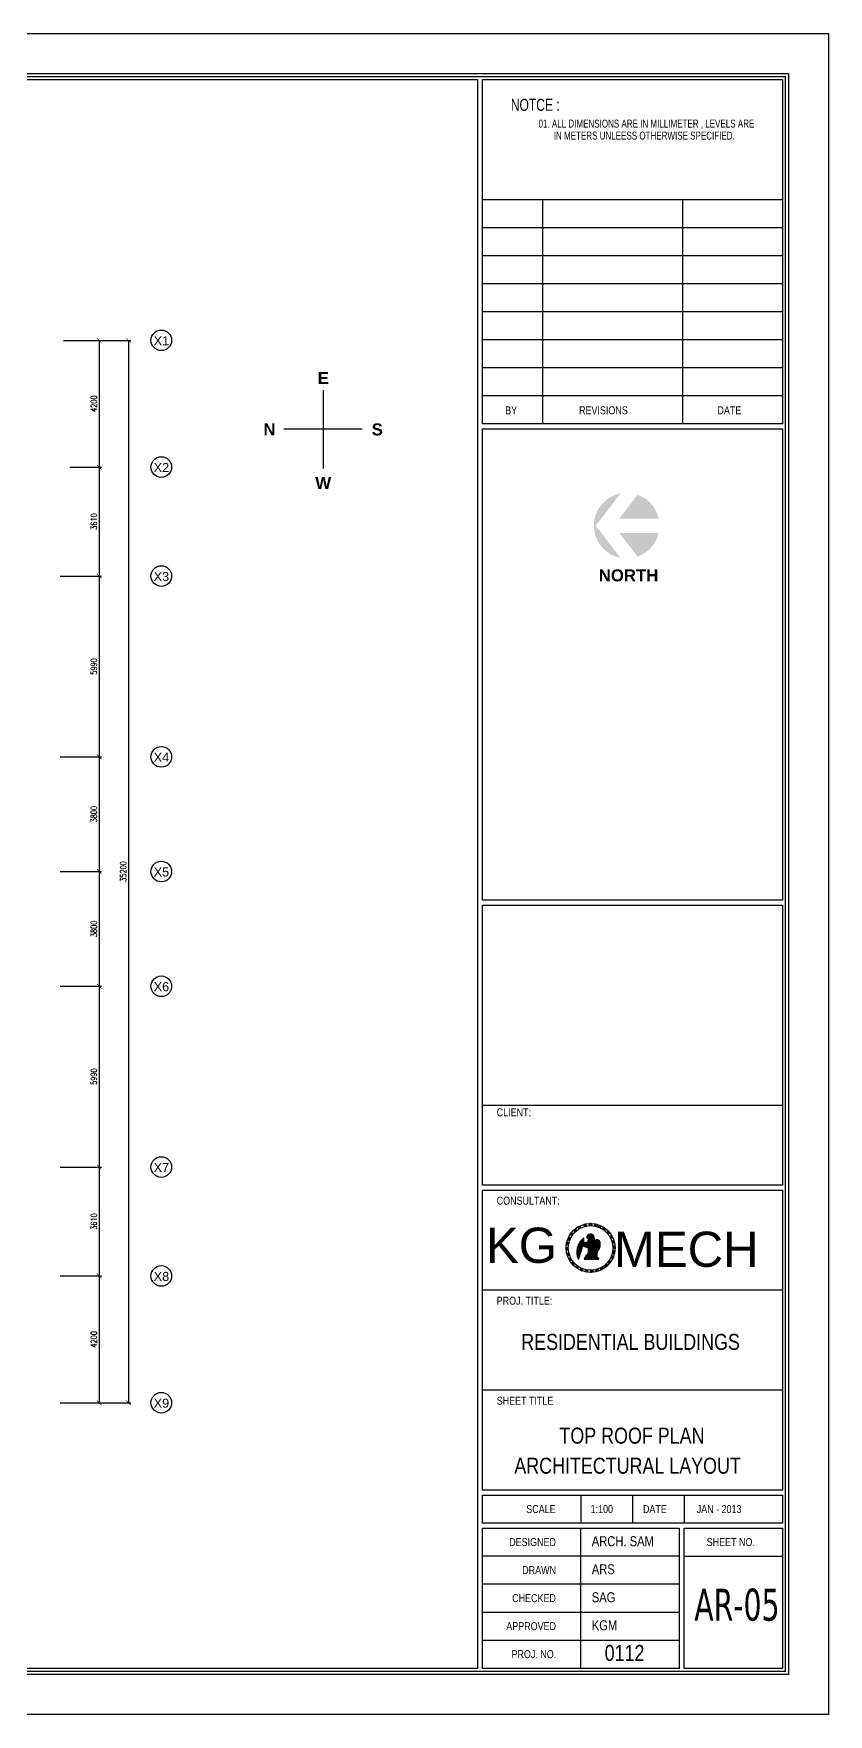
# Model space of a CAD drawing. Header units: millimetres. Extents: x -1288794 to 352264, y -1971533 to -1569871.
# Drawn here: x 187408 to 213753, y -1625558 to -1569871 of the extents above; entities that cross this region are included whole.
import ezdxf
from ezdxf.enums import TextEntityAlignment as Align

# ---------------------------------------------------------------- set-up
doc = ezdxf.new("R2010")
doc.units = ezdxf.units.MM
doc.header["$LTSCALE"] = 500
doc.header["$PDMODE"] = 34
for name, color, linetype in [('A-ANNO-DIMS', 1, 'Continuous'), ('A-ANNO-SYMB', 33, 'Continuous'), ('A-ANNO-TEXT', 8, 'Continuous'), ('LOGO LINE', 7, 'Continuous'), ('LOGO1LINE', 7, 'Continuous'), ('LOGOHATCH02', 8, 'Continuous'), ('TEXT', 4, 'Continuous'), ('TEXTO', 140, 'Continuous')]:
    doc.layers.add(name, color=color, linetype=linetype)
doc.styles.add('ISTILO', font='sanss___.ttf', dxfattribs={"width": 0.8, "height": 400})
doc.styles.add('MKL', font='swisse.ttf')
doc.styles.add('ROMANS', font='romans.shx', dxfattribs={"width": 0.8})
doc.styles.add('SANSSERIF', font='sas_____.pfb')
doc.styles.add('SANSSERIFBOLD', font='sasb____.pfb')
doc.styles.add('STYLUS BT', font='stylu.ttf', dxfattribs={"width": 0.5})
doc.styles.add('TAHOMA', font='tahoma.ttf', dxfattribs={"width": 0.7})
doc.dimstyles.new('100 of DIM2', dxfattribs={"dimscale": 0, "dimtxt": 200, "dimasz": 150, "dimexe": 75, "dimexo": 200, "dimgap": 75, "dimtad": 1, "dimdec": 0, "dimrnd": 5, "dimzin": 0, "dimdsep": 46, "dimtxsty": 'ROMANS', "dimblk": 'ARCHTICK', "dimcen": 100, "dimclrd": 94, "dimclre": 94, "dimclrt": 2, "dimadec": 0, "dimazin": 0, "dimtfac": 1, "dimtdec": 0, "dimtofl": 0, "dimtmove": 2, "dimatfit": 3, "dimldrblk": 'OPEN90', "dimfxl": 75, "dimtolj": 1, "dimtzin": 0, "dimarcsym": 0})

# ---------------------------------------------------------------- blocks, each defined once
blk = doc.blocks.new('_ArchTick')
at = {"color": 0, "linetype": 'ByBlock', "const_width": 0.15}
blk.add_lwpolyline([(-0.5, -0.5), (0.5, 0.5)], dxfattribs=at)
blk = doc.blocks.new('*D108')
at = {"layer": 'A-ANNO-DIMS', "color": 94, "lineweight": -2, "ltscale": 3, "transparency": 16777216}
for p, q in [((188399, -1580033), (190629, -1580033)), ((190554, -1580033), (190554, -1615233)), ((188399, -1615233), (190629, -1615233))]:
    blk.add_line(p, q, dxfattribs=at)
at = {"layer": 'Defpoints', "color": 0, "ltscale": 3, "transparency": 16777216}
for p in [(188199, -1580033), (188199, -1615233), (190554, -1615233)]:
    blk.add_point(p, dxfattribs=at)
at = {"layer": 'A-ANNO-DIMS', "color": 94, "lineweight": -2, "ltscale": 3, "transparency": 16777216, "xscale": 150, "yscale": 150, "zscale": 150}
for p, rotation in [((190554, -1580033), 90), ((190554, -1615233), 270)]:
    blk.add_blockref('_ArchTick', p, dxfattribs=dict(at, rotation=rotation))
at = {"layer": 'A-ANNO-DIMS', "color": 2, "ltscale": 3, "transparency": 16777216, "insert": (190379, -1597633), "char_height": 200, "attachment_point": 5, "rotation": 90, "style": 'ROMANS'}
blk.add_mtext('\\A1;35200', dxfattribs=at)
blk = doc.blocks.new('_Open90')
at = {"color": 0, "linetype": 'ByBlock', "lineweight": -2}
for p, q in [((0, 0), (-1, 0)), ((-0.5, 0.5), (0, 0)), ((0, 0), (-0.5, -0.5))]:
    blk.add_line(p, q, dxfattribs=at)
blk = doc.blocks.new('*D109')
at = {"layer": 'A-ANNO-DIMS', "color": 94, "lineweight": -2, "ltscale": 3, "transparency": 16777216}
for p, q in [((188604, -1580033), (189657, -1580033)), ((189582, -1580033), (189582, -1584233)), ((188604, -1584233), (189657, -1584233))]:
    blk.add_line(p, q, dxfattribs=at)
at = {"layer": 'Defpoints', "color": 0, "ltscale": 3, "transparency": 16777216}
for p in [(188404, -1580033), (188404, -1584233), (189582, -1584233)]:
    blk.add_point(p, dxfattribs=at)
at = {"layer": 'A-ANNO-DIMS', "color": 94, "lineweight": -2, "ltscale": 3, "transparency": 16777216, "xscale": 150, "yscale": 150, "zscale": 150}
for p, rotation in [((189582, -1580033), 90), ((189582, -1584233), 270)]:
    blk.add_blockref('_ArchTick', p, dxfattribs=dict(at, rotation=rotation))
at = {"layer": 'A-ANNO-DIMS', "color": 2, "ltscale": 3, "transparency": 16777216, "insert": (189407, -1582133), "char_height": 200, "attachment_point": 5, "rotation": 90, "style": 'ROMANS'}
blk.add_mtext('\\A1;4200', dxfattribs=at)
blk = doc.blocks.new('*D110')
at = {"layer": 'A-ANNO-DIMS', "color": 94, "lineweight": -2, "ltscale": 3, "transparency": 16777216}
for p, q in [((188604, -1584233), (189657, -1584233)), ((189582, -1584233), (189582, -1587843)), ((188290, -1587843), (189657, -1587843))]:
    blk.add_line(p, q, dxfattribs=at)
at = {"layer": 'Defpoints', "color": 0, "ltscale": 3, "transparency": 16777216}
for p in [(188404, -1584233), (188090, -1587843), (189582, -1587843)]:
    blk.add_point(p, dxfattribs=at)
at = {"layer": 'A-ANNO-DIMS', "color": 94, "lineweight": -2, "ltscale": 3, "transparency": 16777216, "xscale": 150, "yscale": 150, "zscale": 150}
for p, rotation in [((189582, -1584233), 90), ((189582, -1587843), 270)]:
    blk.add_blockref('_ArchTick', p, dxfattribs=dict(at, rotation=rotation))
at = {"layer": 'A-ANNO-DIMS', "color": 2, "ltscale": 3, "transparency": 16777216, "insert": (189407, -1586038), "char_height": 200, "attachment_point": 5, "rotation": 90, "style": 'ROMANS'}
blk.add_mtext('\\A1;3610', dxfattribs=at)
blk = doc.blocks.new('*D111')
at = {"layer": 'A-ANNO-DIMS', "color": 94, "lineweight": -2, "ltscale": 3, "transparency": 16777216}
for p, q in [((188290, -1587843), (189657, -1587843)), ((189582, -1587843), (189582, -1593833)), ((188290, -1593833), (189657, -1593833))]:
    blk.add_line(p, q, dxfattribs=at)
at = {"layer": 'Defpoints', "color": 0, "ltscale": 3, "transparency": 16777216}
for p in [(188090, -1587843), (188090, -1593833), (189582, -1593833)]:
    blk.add_point(p, dxfattribs=at)
at = {"layer": 'A-ANNO-DIMS', "color": 94, "lineweight": -2, "ltscale": 3, "transparency": 16777216, "xscale": 150, "yscale": 150, "zscale": 150}
for p, rotation in [((189582, -1587843), 90), ((189582, -1593833), 270)]:
    blk.add_blockref('_ArchTick', p, dxfattribs=dict(at, rotation=rotation))
at = {"layer": 'A-ANNO-DIMS', "color": 2, "ltscale": 3, "transparency": 16777216, "insert": (189407, -1590838), "char_height": 200, "attachment_point": 5, "rotation": 90, "style": 'ROMANS'}
blk.add_mtext('\\A1;5990', dxfattribs=at)
blk = doc.blocks.new('*D112')
at = {"layer": 'A-ANNO-DIMS', "color": 94, "lineweight": -2, "ltscale": 3, "transparency": 16777216}
for p, q in [((188290, -1593833), (189657, -1593833)), ((189582, -1593833), (189582, -1597633)), ((188290, -1597633), (189657, -1597633))]:
    blk.add_line(p, q, dxfattribs=at)
at = {"layer": 'Defpoints', "color": 0, "ltscale": 3, "transparency": 16777216}
for p in [(188090, -1593833), (188090, -1597633), (189582, -1597633)]:
    blk.add_point(p, dxfattribs=at)
at = {"layer": 'A-ANNO-DIMS', "color": 94, "lineweight": -2, "ltscale": 3, "transparency": 16777216, "xscale": 150, "yscale": 150, "zscale": 150}
for p, rotation in [((189582, -1593833), 90), ((189582, -1597633), 270)]:
    blk.add_blockref('_ArchTick', p, dxfattribs=dict(at, rotation=rotation))
at = {"layer": 'A-ANNO-DIMS', "color": 2, "ltscale": 3, "transparency": 16777216, "insert": (189407, -1595733), "char_height": 200, "attachment_point": 5, "rotation": 90, "style": 'ROMANS'}
blk.add_mtext('\\A1;3800', dxfattribs=at)
blk = doc.blocks.new('*D113')
at = {"layer": 'A-ANNO-DIMS', "color": 94, "lineweight": -2, "ltscale": 3, "transparency": 16777216}
for p, q in [((188290, -1597633), (189657, -1597633)), ((189582, -1597633), (189582, -1601433)), ((188290, -1601433), (189657, -1601433))]:
    blk.add_line(p, q, dxfattribs=at)
at = {"layer": 'Defpoints', "color": 0, "ltscale": 3, "transparency": 16777216}
for p in [(188090, -1597633), (188090, -1601433), (189582, -1601433)]:
    blk.add_point(p, dxfattribs=at)
at = {"layer": 'A-ANNO-DIMS', "color": 94, "lineweight": -2, "ltscale": 3, "transparency": 16777216, "xscale": 150, "yscale": 150, "zscale": 150}
for p, rotation in [((189582, -1597633), 90), ((189582, -1601433), 270)]:
    blk.add_blockref('_ArchTick', p, dxfattribs=dict(at, rotation=rotation))
at = {"layer": 'A-ANNO-DIMS', "color": 2, "ltscale": 3, "transparency": 16777216, "insert": (189407, -1599533), "char_height": 200, "attachment_point": 5, "rotation": 90, "style": 'ROMANS'}
blk.add_mtext('\\A1;3800', dxfattribs=at)
blk = doc.blocks.new('*D114')
at = {"layer": 'A-ANNO-DIMS', "color": 94, "lineweight": -2, "ltscale": 3, "transparency": 16777216}
for p, q in [((188290, -1601433), (189657, -1601433)), ((189582, -1601433), (189582, -1607423)), ((188290, -1607423), (189657, -1607423))]:
    blk.add_line(p, q, dxfattribs=at)
at = {"layer": 'Defpoints', "color": 0, "ltscale": 3, "transparency": 16777216}
for p in [(188090, -1601433), (188090, -1607423), (189582, -1607423)]:
    blk.add_point(p, dxfattribs=at)
at = {"layer": 'A-ANNO-DIMS', "color": 94, "lineweight": -2, "ltscale": 3, "transparency": 16777216, "xscale": 150, "yscale": 150, "zscale": 150}
for p, rotation in [((189582, -1601433), 90), ((189582, -1607423), 270)]:
    blk.add_blockref('_ArchTick', p, dxfattribs=dict(at, rotation=rotation))
at = {"layer": 'A-ANNO-DIMS', "color": 2, "ltscale": 3, "transparency": 16777216, "insert": (189407, -1604428), "char_height": 200, "attachment_point": 5, "rotation": 90, "style": 'ROMANS'}
blk.add_mtext('\\A1;5990', dxfattribs=at)
blk = doc.blocks.new('*D115')
at = {"layer": 'A-ANNO-DIMS', "color": 94, "lineweight": -2, "ltscale": 3, "transparency": 16777216}
for p, q in [((188290, -1607423), (189657, -1607423)), ((189582, -1607423), (189582, -1611033)), ((188290, -1611033), (189657, -1611033))]:
    blk.add_line(p, q, dxfattribs=at)
at = {"layer": 'Defpoints', "color": 0, "ltscale": 3, "transparency": 16777216}
for p in [(188090, -1607423), (188090, -1611033), (189582, -1611033)]:
    blk.add_point(p, dxfattribs=at)
at = {"layer": 'A-ANNO-DIMS', "color": 94, "lineweight": -2, "ltscale": 3, "transparency": 16777216, "xscale": 150, "yscale": 150, "zscale": 150}
for p, rotation in [((189582, -1607423), 90), ((189582, -1611033), 270)]:
    blk.add_blockref('_ArchTick', p, dxfattribs=dict(at, rotation=rotation))
at = {"layer": 'A-ANNO-DIMS', "color": 2, "ltscale": 3, "transparency": 16777216, "insert": (189407, -1609228), "char_height": 200, "attachment_point": 5, "rotation": 90, "style": 'ROMANS'}
blk.add_mtext('\\A1;3610', dxfattribs=at)
blk = doc.blocks.new('*D116')
at = {"layer": 'A-ANNO-DIMS', "color": 94, "lineweight": -2, "ltscale": 3, "transparency": 16777216}
for p, q in [((188290, -1611033), (189657, -1611033)), ((189582, -1611033), (189582, -1615233)), ((188290, -1615233), (189657, -1615233))]:
    blk.add_line(p, q, dxfattribs=at)
at = {"layer": 'Defpoints', "color": 0, "ltscale": 3, "transparency": 16777216}
for p in [(188090, -1611033), (188090, -1615233), (189582, -1615233)]:
    blk.add_point(p, dxfattribs=at)
at = {"layer": 'A-ANNO-DIMS', "color": 94, "lineweight": -2, "ltscale": 3, "transparency": 16777216, "xscale": 150, "yscale": 150, "zscale": 150}
for p, rotation in [((189582, -1611033), 90), ((189582, -1615233), 270)]:
    blk.add_blockref('_ArchTick', p, dxfattribs=dict(at, rotation=rotation))
at = {"layer": 'A-ANNO-DIMS', "color": 2, "ltscale": 3, "transparency": 16777216, "insert": (189407, -1613133), "char_height": 200, "attachment_point": 5, "rotation": 90, "style": 'ROMANS'}
blk.add_mtext('\\A1;4200', dxfattribs=at)

msp = doc.modelspace()

# ---------------------------------------------------------------- hatches: boundary and pattern name
h = msp.add_hatch()
h.set_pattern_fill('ANSI36', color=6, scale=36.666455, angle=167.14286, style=0)
h.set_pattern_definition([(212.14286, (207303.0228, -1607556.7464), (-4.352928, -8.148113), [11.458267, -2.291653, 0, -2.291653])])
h.paths.add_polyline_path([(205646.8, -1609323.8, -0.0225273), (205718.7, -1609310.8), (205735.1, -1609382.6, 0.0247745), (205663.1, -1609395.3)])
h = msp.add_hatch()
h.set_pattern_fill('ANSI36', color=6, scale=36.666455, angle=180, style=0)
h.set_pattern_definition([(225, (206704.4925, -1607281.373), (-2.4306655, -8.91244), [11.458267, -2.291653, 0, -2.291653])])
h.paths.add_polyline_path([(205834.9, -1609292.4, -0.0225273), (205907.9, -1609295.7), (205907.9, -1609369.3, 0.0247745), (205834.9, -1609365.7)])
h = msp.add_hatch()
h.set_pattern_fill('ANSI36', color=6, scale=36.666455, angle=-167.14286, style=0)
h.set_pattern_definition([(237.85714, (206061.5326, -1607151.5703), (-0.386519, -9.229861), [11.458267, -2.291653, 0, -2.291653])])
h.paths.add_polyline_path([(206022.2, -1609305.6, -0.0225273), (206092.6, -1609325.1), (206076.2, -1609396.9, 0.0247745), (206005.9, -1609377.1)])
h = msp.add_hatch()
h.set_pattern_fill('ANSI36', color=6, scale=36.666455, angle=-25.71429, style=0)
h.set_pattern_definition([(19.28571, (203862.104, -1612268.7086), (6.056917, 6.975205), [11.458267, -2.291653, 0, -2.291653])])
h.paths.add_polyline_path([(206221.9, -1609372.7, 0.0225273), (206154.8, -1609344), (206122.8, -1609410.4, -0.0247745), (206190.1, -1609438.8)])
h = msp.add_hatch()
h.set_pattern_fill('ANSI36', color=6, scale=36.666455, angle=77.14286, style=0)
h.set_pattern_definition([(122.14286, (208427.821, -1611579.1843), (-8.148113, 4.352928), [11.458267, -2.291653, 0, -2.291653])])
h.paths.add_polyline_path([(205079.3, -1609922.9, 0.0225273), (205066.3, -1609994.8), (205138.1, -1610011.2, -0.0247745), (205150.8, -1609939.3)])
h = msp.add_hatch()
h.set_pattern_fill('ANSI36', color=6, scale=36.666455, angle=64.28571, style=0)
h.set_pattern_definition([(109.28571, (208035.3047, -1612111.3474), (-6.975205, 6.056917), [11.458267, -2.291653, 0, -2.291653])])
h.paths.add_polyline_path([(205139.3, -1609751.5, 0.0225273), (205110.6, -1609818.7), (205176.9, -1609850.7, -0.0247745), (205205.3, -1609783.3)])
h = msp.add_hatch()
h.set_pattern_fill('ANSI36', color=6, scale=36.666455, angle=51.42857, style=0)
h.set_pattern_definition([(96.42857, (207534.2124, -1612542.825), (-5.452531, 7.4571865), [11.458267, -2.291653, 0, -2.291653])])
h.paths.add_polyline_path([(205235.9, -1609597.7, 0.0225273), (205193, -1609656.8), (205250.6, -1609702.8, -0.0247745), (205293.2, -1609643.5)])
h = msp.add_hatch()
h.set_pattern_fill('ANSI36', color=6, scale=36.666455, angle=38.57143, style=0)
h.set_pattern_definition([(83.57143, (206949.6707, -1612851.981), (-3.656445, 8.4835216), [11.458267, -2.291653, 0, -2.291653])])
h.paths.add_polyline_path([(205364.3, -1609469.3, 0.0225273), (205309.3, -1609517.4), (205355.3, -1609575, -0.0247745), (205410.1, -1609526.6)])
h = msp.add_hatch()
h.set_pattern_fill('ANSI31', color=6, scale=36.45, style=0)
h.set_pattern_definition([(45, (205286.475, -1612372.7675), (-3.221755, 3.221755), [])])
h.paths.add_polyline_path([(205793.2, -1610277, 0.1070133), (205658.4, -1610477.1), (206140, -1610477.1, 0.3835303), (206147, -1610470.8, 0.674478), (206090.2, -1610440.5), (206074.7, -1610396.6, -0.1268388), (206100.4, -1610211.5, 0.2280769), (206187.1, -1609930.5, 0.6975506), (206007.1, -1609870.1, 0.0308659), (205987.2, -1609736.4, 0.880226), (205741.1, -1609767.6), (205763.1, -1609767, -1.0270626), (205650.3, -1609900.3), (205650.3, -1609811.2, 0.3506469), (205631.9, -1609788.2, 0.2389572), (205623.7, -1609790.3, 0.3170491), (205457.4, -1610469, 0.7037758), (205466.2, -1610468.7), (205614.2, -1610014.5, 0.26839), (205782.3, -1610081.5, -0.1721045)])
h = msp.add_hatch()
h.set_pattern_fill('ANSI36', color=6, scale=36.666455, angle=25.71429, style=0)
h.set_pattern_definition([(70.71429, (206310.991, -1613023.313), (-1.677009, 9.0844575), [11.458267, -2.291653, 0, -2.291653])])
h.paths.add_polyline_path([(205518.1, -1609372.7, 0.0225273), (205453.8, -1609407.3), (205485.8, -1609473.7, -0.0247745), (205549.9, -1609438.8)])
h = msp.add_hatch()
h.set_pattern_fill('ANSI36', color=6, scale=36.666455, angle=-38.57143, style=0)
h.set_pattern_definition([(6.42857, (203430.626, -1611767.6162), (7.4571865, 5.452531), [11.458267, -2.291653, 0, -2.291653])])
h.paths.add_polyline_path([(206375.7, -1609469.3, 0.0225273), (206316.6, -1609426.4), (206270.7, -1609484, -0.0247745), (206330, -1609526.6)])
h = msp.add_hatch()
h.set_pattern_fill('ANSI36', color=6, scale=36.666455, angle=-51.42857, style=0)
h.set_pattern_definition([(353.57143, (203121.47, -1611183.0745), (8.4835216, 3.656445), [11.458267, -2.291653, 0, -2.291653])])
h.paths.add_polyline_path([(206504.1, -1609597.7, 0.0225273), (206456.1, -1609542.7), (206398.5, -1609588.7, -0.0247745), (206446.8, -1609643.5)])
h = msp.add_hatch()
h.set_pattern_fill('ANSI36', color=6, scale=36.666455, angle=-64.28571, style=0)
h.set_pattern_definition([(340.71429, (202950.138, -1610544.395), (9.0844575, 1.677009), [11.458267, -2.291653, 0, -2.291653])])
h.paths.add_polyline_path([(206600.8, -1609751.5, 0.0225273), (206566.1, -1609687.2), (206499.8, -1609719.2, -0.0247745), (206534.7, -1609783.3)])
h = msp.add_hatch()
h.set_pattern_fill('ANSI36', color=6, scale=36.666455, angle=-77.14286, style=0)
h.set_pattern_definition([(327.85714, (202925.221, -1609883.603), (9.229861, -0.386519), [11.458267, -2.291653, 0, -2.291653])])
h.paths.add_polyline_path([(206660.8, -1609922.9, 0.0225273), (206641.3, -1609852.5), (206569.5, -1609868.9, -0.0247745), (206589.3, -1609939.3)])
h = msp.add_hatch()
h.set_pattern_fill('ANSI36', color=6, scale=36.666455, angle=90, style=0)
h.set_pattern_definition([(135, (208692.0783, -1610973.0206), (-8.9124403, 2.4306655), [11.458267, -2.291653, 0, -2.291653])])
h.paths.add_polyline_path([(205059, -1610103.4, 0.0225273), (205062.2, -1610176.4), (205135.9, -1610176.4, -0.0247745), (205132.3, -1610103.4)])
h = msp.add_hatch()
h.set_pattern_fill('ANSI36', color=6, scale=36.666455, angle=102.85714, style=0)
h.set_pattern_definition([(147.85714, (208814.826, -1610323.252), (-9.229861, 0.386519), [11.458267, -2.291653, 0, -2.291653])])
h.paths.add_polyline_path([(205079.3, -1610283.9, 0.0225273), (205098.7, -1610354.3), (205170.6, -1610337.9, -0.0247745), (205150.8, -1610267.6)])
h = msp.add_hatch()
h.set_pattern_fill('ANSI36', color=6, scale=36.666455, angle=115.71429, style=0)
h.set_pattern_definition([(160.71429, (208789.9093, -1609662.46), (-9.0844575, -1.677009), [11.458267, -2.291653, 0, -2.291653])])
h.paths.add_polyline_path([(205139.3, -1610455.3, 0.0225273), (205173.9, -1610519.7), (205240.3, -1610487.7, -0.0247745), (205205.3, -1610423.5)])
h = msp.add_hatch()
h.set_pattern_fill('ANSI36', color=6, scale=36.666455, angle=-115.71429, style=0)
h.set_pattern_definition([(289.28571, (203704.7426, -1608095.5076), (6.975205, -6.056917), [11.458267, -2.291653, 0, -2.291653])])
h.paths.add_polyline_path([(206600.8, -1610455.3, 0.0225273), (206629.5, -1610388.2), (206563.1, -1610356.2, -0.0247745), (206534.7, -1610423.5)])
h = msp.add_hatch()
h.set_pattern_fill('ANSI36', color=6, scale=36.666455, angle=-102.85714, style=0)
h.set_pattern_definition([(302.14286, (203312.2265, -1608627.6707), (8.148113, -4.352928), [11.458267, -2.291653, 0, -2.291653])])
h.paths.add_polyline_path([(206660.8, -1610283.9, 0.0225273), (206673.8, -1610212), (206602, -1610195.6, -0.0247745), (206589.3, -1610267.6)])
h = msp.add_hatch()
h.set_pattern_fill('ANSI36', color=6, scale=36.666455, angle=-90, style=0)
h.set_pattern_definition([(315, (203047.969, -1609233.8344), (8.9124403, -2.4306655), [11.458267, -2.291653, 0, -2.291653])])
h.paths.add_polyline_path([(206681.1, -1610103.4, 0.0225273), (206677.8, -1610030.5), (206604.1, -1610030.5, -0.0247745), (206607.8, -1610103.4)])
h = msp.add_hatch()
h.set_pattern_fill('ANSI36', color=6, scale=36.666455, angle=128.57143, style=0)
h.set_pattern_definition([(173.57143, (208618.5772, -1609023.7805), (-8.4835216, -3.656445), [11.458267, -2.291653, 0, -2.291653])])
h.paths.add_polyline_path([(205235.9, -1610609.1, 0.0225273), (205284, -1610664.1), (205341.6, -1610618.2, -0.0247745), (205293.2, -1610563.4)])
h = msp.add_hatch()
h.set_pattern_fill('ANSI36', color=6, scale=36.666455, angle=141.42857, style=0)
h.set_pattern_definition([(186.42857, (208309.421, -1608439.239), (-7.4571865, -5.452531), [11.458267, -2.291653, 0, -2.291653])])
h.paths.add_polyline_path([(205364.3, -1610737.5, 0.0225273), (205423.4, -1610780.5), (205469.4, -1610722.9, -0.0247745), (205410.1, -1610680.2)])
h = msp.add_hatch()
h.set_pattern_fill('ANSI36', color=6, scale=36.666455, angle=154.28571, style=0)
h.set_pattern_definition([(199.28571, (207877.9436, -1607938.1465), (-6.056917, -6.975205), [11.458267, -2.291653, 0, -2.291653])])
h.paths.add_polyline_path([(205518.1, -1610834.2, 0.0225273), (205585.3, -1610862.9), (205617.3, -1610796.5, -0.0247745), (205549.9, -1610768.1)])
h = msp.add_hatch()
h.set_pattern_fill('ANSI36', color=6, scale=36.666455, angle=167.14286, style=0)
h.set_pattern_definition([(212.14286, (207345.7805, -1607545.6304), (-4.352928, -8.148113), [11.458267, -2.291653, 0, -2.291653])])
h.paths.add_polyline_path([(205689.5, -1610894.2, 0.0225273), (205761.4, -1610907.2), (205777.8, -1610835.4, -0.0247745), (205705.9, -1610822.7)])
h = msp.add_hatch()
h.set_pattern_fill('ANSI36', color=6, scale=36.666455, angle=180, style=0)
h.set_pattern_definition([(225, (206739.617, -1607281.373), (-2.4306655, -8.9124403), [11.458267, -2.291653, 0, -2.291653])])
h.paths.add_polyline_path([(205870, -1610914.5, 0.0225273), (205943, -1610911.2), (205943, -1610837.5, -0.0247745), (205870, -1610841.2)])
h = msp.add_hatch()
h.set_pattern_fill('ANSI36', color=6, scale=36.666455, angle=-167.14286, style=0)
h.set_pattern_definition([(237.85714, (206089.848, -1607158.625), (-0.386519, -9.229861), [11.458267, -2.291653, 0, -2.291653])])
h.paths.add_polyline_path([(206050.5, -1610894.2, 0.0225273), (206120.9, -1610874.7), (206104.5, -1610802.9, -0.0247745), (206034.2, -1610822.7)])
h = msp.add_hatch()
h.set_pattern_fill('ANSI36', color=6, scale=36.666455, angle=-154.28571, style=0)
h.set_pattern_definition([(250.71429, (205429.0564, -1607183.542), (1.677009, -9.0844575), [11.458267, -2.291653, 0, -2.291653])])
h.paths.add_polyline_path([(206221.9, -1610834.2, 0.0225273), (206286.3, -1610799.5), (206254.3, -1610733.2, -0.0247745), (206190.1, -1610768.1)])
h = msp.add_hatch()
h.set_pattern_fill('ANSI36', color=6, scale=36.666455, angle=-141.42857, style=0)
h.set_pattern_definition([(263.57143, (204790.3767, -1607354.874), (3.656445, -8.4835216), [11.458267, -2.291653, 0, -2.291653])])
h.paths.add_polyline_path([(206375.7, -1610737.5, 0.0225273), (206430.7, -1610689.5), (206384.8, -1610631.9, -0.0247745), (206330, -1610680.2)])
h = msp.add_hatch()
h.set_pattern_fill('ANSI36', color=6, scale=36.666455, angle=-128.57143, style=0)
h.set_pattern_definition([(276.42857, (204205.835, -1607664.03), (5.452531, -7.4571865), [11.458267, -2.291653, 0, -2.291653])])
h.paths.add_polyline_path([(206504.1, -1610609.1, 0.0225273), (206547.1, -1610550), (206489.5, -1610504.1, -0.0247745), (206446.8, -1610563.4)])
at = {"layer": 'LOGOHATCH02'}
h = msp.add_hatch(color=30, dxfattribs=at)
h.paths.add_polyline_path([(206863.5, -1585104.4, 0.8284598), (206863.5, -1587242.6), (206039.7, -1586173.5)])
h.paths.add_polyline_path([(207429.2, -1585147.8), (206821.7, -1585936.2), (208127.9, -1585936.2, 0.2581572)])
h.paths.add_polyline_path([(208127.9, -1586410.8), (206821.7, -1586410.8), (207429.2, -1587199.2, 0.2581572)])

# ---------------------------------------------------------------- linework, layer by layer
for p, q in [((197003.9, -1581682.1), (197003.9, -1584277.3)), ((198301.5, -1582979.7), (195706.2, -1582979.7))]:
    msp.add_line(p, q)
at = {"color": 6}
for p, q in [((205663.1, -1609395.3), (205646.8, -1609323.8)), ((205663.1, -1609395.3), (205646.8, -1609323.8)), ((205735.1, -1609382.6), (205718.7, -1609311.1)), ((205834.9, -1609365.7), (205834.9, -1609292.4)), ((205834.9, -1609365.7), (205834.9, -1609292.4)), ((205907.9, -1609369.3), (205907.9, -1609296)), ((205907.9, -1609369.3), (205907.9, -1609296)), ((206005.9, -1609377.1), (206022.2, -1609305.6)), ((206005.9, -1609377.1), (206022.2, -1609305.6)), ((206076.2, -1609396.9), (206092.5, -1609325.4)), ((206076.2, -1609396.9), (206092.5, -1609325.4)), ((205150.8, -1609939.3), (205079.3, -1609922.9)), ((205150.8, -1609939.3), (205079.3, -1609922.9)), ((205176.9, -1609850.7), (205110.9, -1609818.8)), ((205176.9, -1609850.7), (205110.9, -1609818.8)), ((205205.3, -1609783.3), (205139.3, -1609751.5)), ((205205.3, -1609783.3), (205139.3, -1609751.5)), ((205250.6, -1609702.8), (205193.2, -1609657)), ((205250.6, -1609702.8), (205193.2, -1609657)), ((205293.2, -1609643.5), (205235.9, -1609597.7)), ((205293.2, -1609643.5), (205235.9, -1609597.7)), ((205355.3, -1609575), (205309.5, -1609517.6)), ((205355.3, -1609575), (205309.5, -1609517.6)), ((205410.1, -1609526.6), (205364.3, -1609469.3)), ((205410.1, -1609526.6), (205364.3, -1609469.3)), ((205485.8, -1609473.7), (205453.9, -1609407.6)), ((205485.8, -1609473.7), (205453.9, -1609407.6)), ((205549.9, -1609438.8), (205518.1, -1609372.7)), ((205549.9, -1609438.8), (205518.1, -1609372.7)), ((205650.3, -1609900.3), (205650.3, -1609811.2)), ((205741.1, -1609767.6), (205763.1, -1609767)), ((206190.1, -1609438.8), (206221.9, -1609372.7)), ((206190.1, -1609438.8), (206221.9, -1609372.7)), ((206270.7, -1609484), (206316.4, -1609426.6)), ((206270.7, -1609484), (206316.4, -1609426.6)), ((206330, -1609526.6), (206375.7, -1609469.3)), ((206330, -1609526.6), (206375.7, -1609469.3)), ((206398.5, -1609588.7), (206455.8, -1609542.9)), ((206398.5, -1609588.7), (206455.8, -1609542.9)), ((206446.8, -1609643.5), (206504.1, -1609597.7)), ((206446.8, -1609643.5), (206504.1, -1609597.7)), ((206499.8, -1609719.2), (206565.8, -1609687.3)), ((206499.8, -1609719.2), (206565.8, -1609687.3)), ((206534.7, -1609783.3), (206600.8, -1609751.5)), ((206534.7, -1609783.3), (206600.8, -1609751.5)), ((206569.5, -1609868.9), (206641, -1609852.6)), ((206569.5, -1609868.9), (206641, -1609852.6)), ((206589.3, -1609939.3), (206660.8, -1609922.9)), ((206589.3, -1609939.3), (206660.8, -1609922.9)), ((205132.3, -1610103.4), (205059, -1610103.4)), ((205132.3, -1610103.4), (205059, -1610103.4)), ((205135.9, -1610176.4), (205062.6, -1610176.4)), ((205135.9, -1610176.4), (205062.6, -1610176.4)), ((205138.1, -1610011.2), (205066.6, -1609994.9)), ((205138.1, -1610011.2), (205066.6, -1609994.9)), ((205150.8, -1610267.6), (205079.3, -1610283.9)), ((205150.8, -1610267.6), (205079.3, -1610283.9)), ((205170.6, -1610337.9), (205099.1, -1610354.2)), ((205170.6, -1610337.9), (205099.1, -1610354.2)), ((205205.3, -1610423.5), (205139.3, -1610455.3)), ((205205.3, -1610423.5), (205139.3, -1610455.3)), ((205614.2, -1610014.5), (205466.2, -1610468.7)), ((205658.4, -1610477.1), (206140, -1610477.1)), ((206074.7, -1610396.6), (206090.2, -1610440.5)), ((206534.7, -1610423.5), (206600.8, -1610455.3)), ((206534.7, -1610423.5), (206600.8, -1610455.3)), ((206563.1, -1610356.2), (206629.2, -1610388)), ((206563.1, -1610356.2), (206629.2, -1610388)), ((206589.3, -1610267.6), (206660.8, -1610283.9)), ((206589.3, -1610267.6), (206660.8, -1610283.9)), ((206602, -1610195.6), (206673.5, -1610212)), ((206602, -1610195.6), (206673.5, -1610212)), ((206604.1, -1610030.5), (206677.5, -1610030.5)), ((206604.1, -1610030.5), (206677.5, -1610030.5)), ((206607.8, -1610103.4), (206681.1, -1610103.4)), ((206607.8, -1610103.4), (206681.1, -1610103.4)), ((205240.3, -1610487.7), (205174.2, -1610519.5)), ((205240.3, -1610487.7), (205174.2, -1610519.5)), ((205293.2, -1610563.4), (205235.9, -1610609.1)), ((205293.2, -1610563.4), (205235.9, -1610609.1)), ((205341.6, -1610618.2), (205284.2, -1610663.9)), ((205341.6, -1610618.2), (205284.2, -1610663.9)), ((205410.1, -1610680.2), (205364.3, -1610737.5)), ((205410.1, -1610680.2), (205364.3, -1610737.5)), ((205469.4, -1610722.9), (205423.6, -1610780.2)), ((205469.4, -1610722.9), (205423.6, -1610780.2)), ((205549.9, -1610768.1), (205518.1, -1610834.2)), ((205549.9, -1610768.1), (205518.1, -1610834.2)), ((205617.3, -1610796.5), (205585.4, -1610862.6)), ((205617.3, -1610796.5), (205585.4, -1610862.6)), ((205705.9, -1610822.7), (205689.5, -1610894.2)), ((205705.9, -1610822.7), (205689.5, -1610894.2)), ((205777.8, -1610835.4), (205761.5, -1610906.9)), ((205777.8, -1610835.4), (205761.5, -1610906.9)), ((205870, -1610841.2), (205870, -1610914.5)), ((205870, -1610841.2), (205870, -1610914.5)), ((205943, -1610837.5), (205943, -1610910.9)), ((205943, -1610837.5), (205943, -1610910.9)), ((206034.2, -1610822.7), (206050.5, -1610894.2)), ((206034.2, -1610822.7), (206050.5, -1610894.2)), ((206104.5, -1610802.9), (206120.8, -1610874.4)), ((206104.5, -1610802.9), (206120.8, -1610874.4)), ((206190.1, -1610768.1), (206221.9, -1610834.2)), ((206190.1, -1610768.1), (206221.9, -1610834.2)), ((206254.3, -1610733.2), (206286.1, -1610799.3)), ((206254.3, -1610733.2), (206286.1, -1610799.3)), ((206330, -1610680.2), (206375.7, -1610737.5)), ((206330, -1610680.2), (206375.7, -1610737.5)), ((206384.8, -1610631.9), (206430.5, -1610689.2)), ((206384.8, -1610631.9), (206430.5, -1610689.2)), ((206446.8, -1610563.4), (206504.1, -1610609.1)), ((206446.8, -1610563.4), (206504.1, -1610609.1)), ((206489.5, -1610504.1), (206546.8, -1610549.8)), ((206489.5, -1610504.1), (206546.8, -1610549.8))]:
    msp.add_line(p, q, dxfattribs=at)
for radius in [811.1, 737.7]:
    msp.add_circle((205870, -1610103.4), radius, dxfattribs=at)
for centre, radius, start, end in [((206021.9, -1610247.6), 606.4, 131.04915, 201.41384), ((205629.9, -1609797.4), 9.44, 77.29223, 131.04915), ((205626.7, -1609811.2), 23.6, 0, 77.29223), ((205708.5, -1609835.2), 87.3, 228.24948, 51.30904), ((205866.1, -1609767.8), 125, 8.86708, 179.93696), ((204915.7, -1609964.5), 1095.5, 4.94242, 12.01413), ((206086, -1609933.4), 101.2, 1.6654, 141.2563), ((205461.8, -1610467.3), 4.72, 201.41384, 341.96166), ((205756.1, -1609902.7), 180.7, 218.21967, 278.31391), ((206188.1, -1610688.2), 570.1, 133.83872, 158.27138), ((205512.1, -1610194.6), 292.9, 343.66509, 22.72588), ((206446.4, -1610353.7), 374.1, 157.66136, 186.57627), ((206112.5, -1610467.2), 34.7, 353.93332, 129.92852), ((205851.7, -1609980.8), 339.2, 317.14623, 8.5385), ((206140, -1610470.1), 7.08, 270, 353.93332)]:
    msp.add_arc(centre, radius, start, end, dxfattribs=at)
at = {"layer": 'A-ANNO-SYMB', "ltscale": 3}
for centre in [(191640.9, -1580032.8), (191640.9, -1584232.8), (191640.9, -1587842.8), (191640.9, -1593832.8), (191640.9, -1597632.8), (191640.9, -1601432.8), (191640.9, -1607422.8), (191640.9, -1611032.8), (191640.9, -1615232.8)]:
    msp.add_circle(centre, 342.2, dxfattribs=at)
at = {"layer": 'LOGO LINE'}
msp.add_line((202283.6, -1605371.3), (212227.8, -1605371.3), dxfattribs=at)
msp.add_lwpolyline([(213752.5, -1625558), (134994.5, -1625558), (134994.5, -1569870.5), (213752.5, -1569870.5)], close=True, dxfattribs=at)
at = {"layer": 'LOGO1LINE'}
for p, q in [((212227.8, -1575373), (202283.6, -1575373)), ((204272.5, -1575373), (204272.5, -1582798)), ((208913.1, -1575373), (208913.1, -1582798)), ((212227.8, -1576301.1), (202283.6, -1576301.1)), ((212227.8, -1577229.2), (202283.6, -1577229.2)), ((212227.8, -1578157.4), (202283.6, -1578157.4)), ((212227.8, -1579085.5), (202283.6, -1579085.5)), ((212227.8, -1580013.6), (202283.6, -1580013.6)), ((212227.8, -1580941.7), (202283.6, -1580941.7)), ((212227.8, -1581869.9), (202283.6, -1581869.9)), ((212227.8, -1611503.6), (202283.6, -1611503.6)), ((212227.8, -1614818.3), (202283.6, -1614818.3)), ((205544.7, -1618298.8), (205544.7, -1619226.9)), ((207258.1, -1618298.8), (207258.1, -1619226.9)), ((208971.5, -1618298.8), (208971.5, -1619226.9)), ((205544.7, -1624033.3), (205544.7, -1619392.6)), ((208805.7, -1620320.8), (202283.6, -1620320.8)), ((208971.5, -1620320.8), (212227.8, -1620320.8)), ((205544.7, -1621248.9), (202283.6, -1621248.9)), ((208805.7, -1621248.9), (205544.7, -1621248.9)), ((208805.7, -1622177), (202283.6, -1622177)), ((208805.7, -1623105.1), (202283.6, -1623105.1))]:
    msp.add_line(p, q, dxfattribs=at)
for points in [[(212426.6, -1624232.1), (136320.4, -1624232.1), (136320.4, -1571196.4), (212426.6, -1571196.4)], [(202117.9, -1624033.3), (136519.2, -1624033.3), (136519.2, -1571395.3), (202117.9, -1571395.3)], [(212227.8, -1582798), (202283.6, -1582798), (202283.6, -1571395.3), (212227.8, -1571395.3)], [(212227.8, -1598576.1), (202283.6, -1598576.1), (202283.6, -1582963.7), (212227.8, -1582963.7)], [(212227.8, -1608023.1), (202283.6, -1608023.1), (202283.6, -1598741.9), (212227.8, -1598741.9)], [(212227.8, -1618133), (202283.6, -1618133), (202283.6, -1608188.8), (212227.8, -1608188.8)], [(212227.8, -1619226.9), (202283.6, -1619226.9), (202283.6, -1618298.8), (212227.8, -1618298.8)], [(208805.7, -1624033.3), (202283.6, -1624033.3), (202283.6, -1619392.6), (208805.7, -1619392.6)], [(212227.8, -1624033.3), (208971.5, -1624033.3), (208971.5, -1619392.6), (212227.8, -1619392.6)]]:
    msp.add_lwpolyline(points, close=True, dxfattribs=at)
at = {"layer": 'LOGO1LINE', "const_width": 39.8}
msp.add_lwpolyline([(212327.2, -1624132.7), (136419.8, -1624132.7), (136419.8, -1571295.9), (212327.2, -1571295.9)], close=True, dxfattribs=at)

# ---------------------------------------------------------------- texts
at = {"color": 6, "style": 'MKL'}
for s, p in [('KG', (202402.4, -1610598)), ('MECH', (206642.8, -1610730.8))]:
    msp.add_text(s, height=1166.4, dxfattribs=at).set_placement(p)
at = {"layer": 'A-ANNO-TEXT', "style": 'SANSSERIF'}
for s, p in [('X1', (191645.5, -1580197.4)), ('X2', (191645.5, -1584397.4)), ('X3', (191645.5, -1588007.4)), ('X4', (191645.5, -1593997.4)), ('X5', (191645.5, -1597797.4)), ('X6', (191645.5, -1601597.4)), ('X7', (191645.5, -1607587.4)), ('X8', (191645.5, -1611197.4)), ('X9', (191645.5, -1615397.4))]:
    msp.add_text(s, height=300, dxfattribs=at).set_placement(p, align=Align.CENTER)
at = {"layer": 'TEXT', "color": 7}
for s, height, style, width, p in [('NOTCE :', 397.77, 'STYLUS BT', 0.75, (203226.9, -1572428.8)), ('BY', 265.18, 'ISTILO', 0.8, (203038.3, -1582484)), ('REVISIONS', 265.18, 'ISTILO', 0.8, (205488.2, -1582484)), ('DATE', 265.18, 'ISTILO', 0.8, (210075.5, -1582484)), ('CLIENT:', 265.18, 'ISTILO', 0.8, (202758.3, -1605742.9)), ('CONSULTANT:', 265.179, 'ISTILO', 0.8, (202758.3, -1608669.5)), ('PROJ. TITLE:', 265.179, 'ISTILO', 0.8, (202758.3, -1611984.2)), ('SHEET TITLE', 265.179, 'ISTILO', 0.8, (202758.3, -1615298.9)), ('SCALE', 265.18, 'ISTILO', 0.8, (203739.1, -1618887.8)), ('1:100', 265.18, 'ISTILO', 0.8, (205871.2, -1618887.8)), ('DATE', 265.18, 'ISTILO', 0.8, (207606, -1618887.8)), ('JAN - 2013', 265.18, 'ISTILO', 0.8, (209389.2, -1618887.8)), ('DESIGNED', 265.18, 'ISTILO', 0.8, (203173.8, -1619981.7)), ('ARCH. SAM', 331.47, 'ISTILO', 0.8, (205909.3, -1619986.9)), ('SHEET NO.', 265.18, 'ISTILO', 0.8, (209718.6, -1619981.7)), ('DRAWN', 265.18, 'ISTILO', 0.8, (203605.3, -1620909.8)), ('ARS', 331.47, 'ISTILO', 0.8, (205909.3, -1620915.1)), ('CHECKED', 265.18, 'ISTILO', 0.8, (203270.3, -1621837.9)), ('SAG', 331.47, 'ISTILO', 0.8, (205909.3, -1621843.2)), ('APPROVED', 265.18, 'ISTILO', 0.8, (203077, -1622766.1)), ('KGM', 331.47, 'ISTILO', 0.8, (205909.3, -1622771.3)), ('PROJ. NO.', 265.18, 'ISTILO', 0.8, (203249.5, -1623694.2))]:
    msp.add_text(s, height=height, dxfattribs=dict(at, style=style, width=width)).set_placement(p)
at = {"layer": 'TEXT', "color": 7, "style": 'SANSSERIFBOLD'}
for s, height, p in [('E', 397.8, (197008.5, -1581278.6)), ('N', 397.8, (195226.9, -1582984.3)), ('S', 397.8, (198799.9, -1582984.3)), ('W', 397.8, (197008.5, -1584761.9)), ('NORTH', 397.77, (207127.5, -1587819.7))]:
    msp.add_text(s, height=height, dxfattribs=at).set_placement(p, align=Align.MIDDLE)
at = {"layer": 'TEXT', "color": 7, "style": 'ISTILO', "width": 0.8}
for s, p in [('RESIDENTIAL BUILDINGS', (207195.5, -1613481.5)), ('TOP ROOF PLAN', (207241.1, -1616588)), ('ARCHITECTURAL LAYOUT', (207096.3, -1617584.4))]:
    msp.add_text(s, height=530.357, dxfattribs=at).set_placement(p, align=Align.CENTER)
at = {"layer": 'TEXT', "color": 30}
for s, height, style, width, p in [('AR-05', 1060.71, 'TAHOMA', 0.75, (210720.4, -1622452.1)), ('0112', 529.73, 'SANSSERIF', 0.8, (206994.4, -1623787.2))]:
    msp.add_text(s, height=height, dxfattribs=dict(at, style=style, width=width)).set_placement(p, align=Align.CENTER)
at = {"layer": 'TEXTO', "color": 7, "linetype": 'Continuous', "style": 'STYLUS BT', "width": 0.75}
for s, p in [('01. ALL DIMENSIONS ARE IN MILLIMETER , LEVELS ARE', (204143.8, -1572984.7)), ('IN METERS UNLEESS OTHERWISE SPECIFIED.', (204649.5, -1573382))]:
    msp.add_text(s, height=265.179, dxfattribs=at).set_placement(p)

# ---------------------------------------------------------------- dimensions: what is measured, and where the dimension line sits
at = {"layer": 'A-ANNO-DIMS', "ltscale": 3}
for base, p1, p2, picture, middle in [((190554.5, -1615232.8), (188199.3, -1580032.8), (188199.3, -1615232.8), '*D108', (190379.5, -1597632.8)), ((189582, -1584232.8), (188404.4, -1580032.8), (188404.4, -1584232.8), '*D109', (189407, -1582132.8)), ((189582, -1587842.8), (188404.4, -1584232.8), (188090.4, -1587842.8), '*D110', (189407, -1586037.8)), ((189582, -1593832.8), (188090.4, -1587842.8), (188090.4, -1593832.8), '*D111', (189407, -1590837.8)), ((189582, -1597632.8), (188090.4, -1593832.8), (188090.4, -1597632.8), '*D112', (189407, -1595732.8)), ((189582, -1601432.8), (188090.4, -1597632.8), (188090.4, -1601432.8), '*D113', (189407, -1599532.8)), ((189582, -1607422.8), (188090.4, -1601432.8), (188090.4, -1607422.8), '*D114', (189407, -1604427.8)), ((189582, -1611032.8), (188090.4, -1607422.8), (188090.4, -1611032.8), '*D115', (189407, -1609227.8)), ((189582, -1615232.8), (188090.4, -1611032.8), (188090.4, -1615232.8), '*D116', (189407, -1613132.8))]:
    dim = msp.add_linear_dim(base=base, p1=p1, p2=p2, angle=90, dimstyle='100 of DIM2', override={"dimscale": 1}, dxfattribs=at)
    dim.commit()
    dim.dimension.update_dxf_attribs({"geometry": picture, "text_midpoint": middle})

doc.saveas('drawing.dxf')
